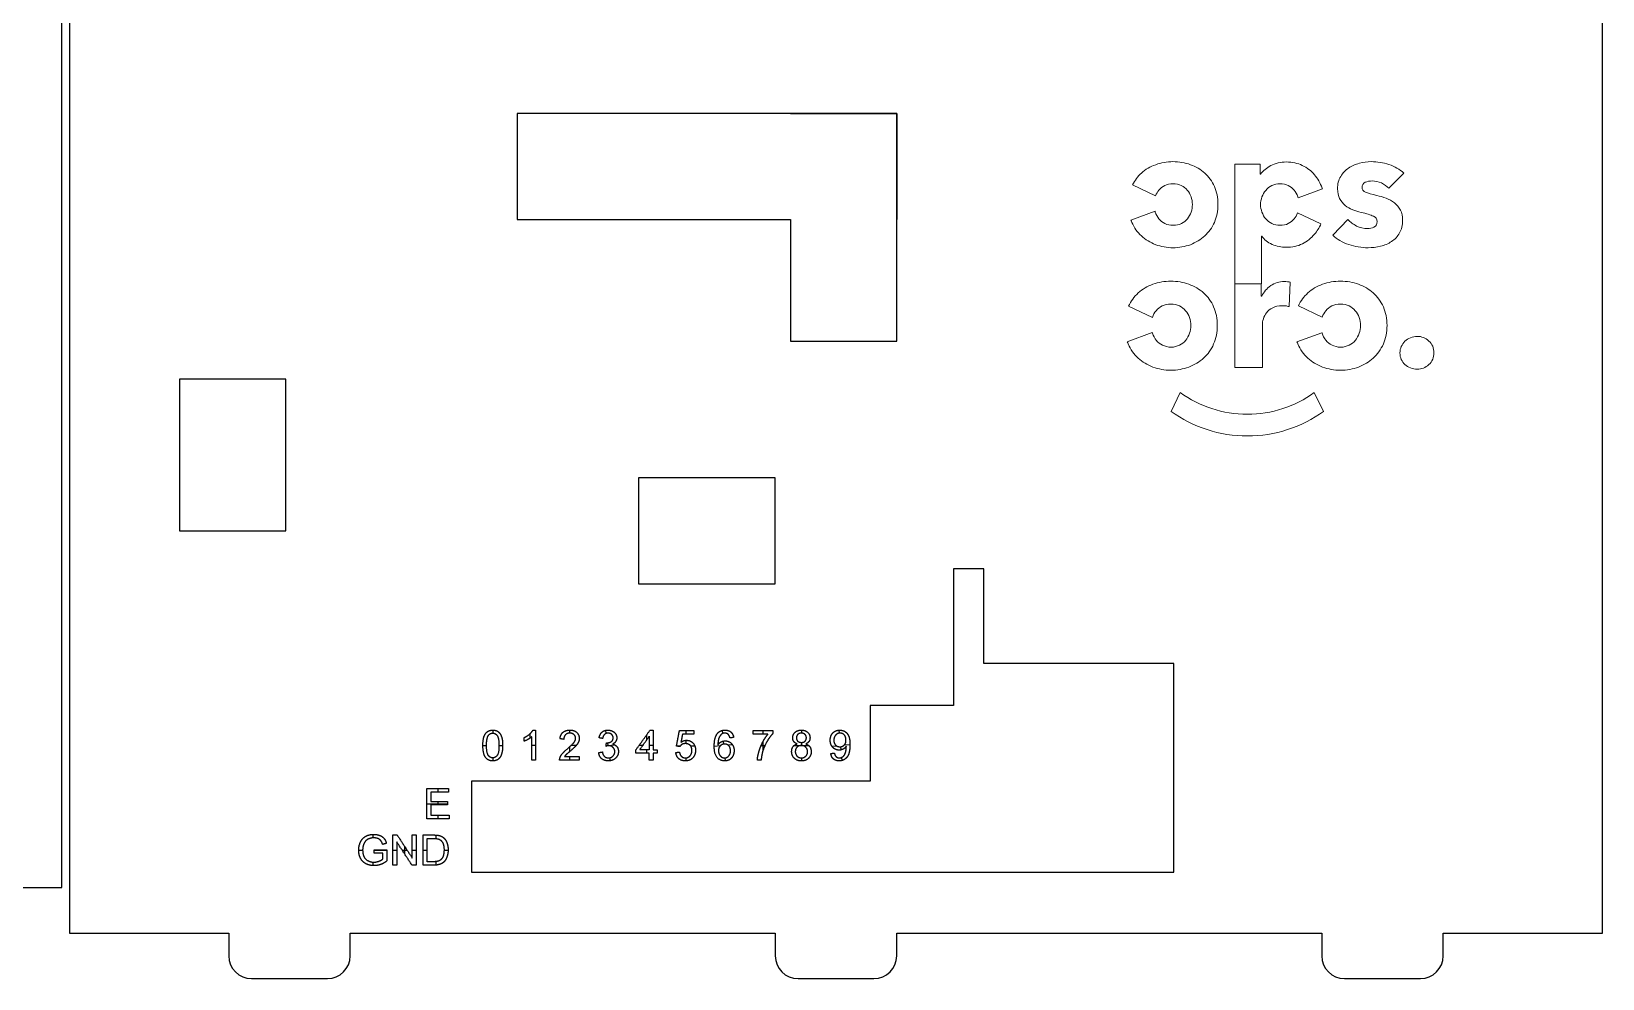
# Model space of a CAD drawing. Header units: millimetres. Extents: x 0 to 371, y 0 to 263.
# Drawn here: x 99 to 202.5, y 0 to 62.4 of the extents above; entities that cross this region are included whole.
import ezdxf

# ---------------------------------------------------------------- set-up
doc = ezdxf.new("R2010")
doc.units = ezdxf.units.MM
doc.header["$MEASUREMENT"] = 0
doc.layers.add('cut', color=1, linetype='Continuous', true_color=0xff0000)
doc.layers.add('etch', color=5, linetype='Continuous', true_color=0x0000ff)

msp = doc.modelspace()

# ---------------------------------------------------------------- linework, layer by layer
at = {"layer": 'cut'}
for p, q in [((101, 6), (101, 67)), ((101.5, 64), (101.5, 3)), ((202.5, 3), (202.5, 64)), ((156, 57), (131, 57)), ((131, 57), (131, 50)), ((149, 57), (156, 57)), ((156, 42), (156, 57)), ((156, 57), (156, 50)), ((131, 50), (149, 50)), ((149, 50), (149, 42)), ((149, 42), (156, 42)), ((108.75, 39.5), (108.75, 29.5)), ((115.75, 39.5), (108.75, 39.5)), ((115.75, 29.5), (115.75, 39.5)), ((139, 33), (139, 26)), ((148, 33), (139, 33)), ((148, 26), (148, 33)), ((108.75, 29.5), (115.75, 29.5)), ((161.75, 27), (159.75, 27)), ((159.75, 27), (159.75, 20)), ((161.75, 20.75), (161.75, 27)), ((139, 26), (148, 26)), ((174.25, 20.75), (161.75, 20.75)), ((174.25, 20), (174.25, 20.75)), ((174.25, 7), (174.25, 20)), ((159.75, 18), (154.25, 18)), ((154.25, 18), (154.25, 13)), ((154.25, 13), (128, 13)), ((128, 13), (128, 7)), ((174.25, 7), (174.25, 13)), ((128, 7), (173, 7)), ((154.25, 7), (174.25, 7)), ((173, 7), (174.25, 7)), ((90.5, 6), (100.5, 6)), ((100.5, 6), (101, 6)), ((101.5, 3), (102, 3)), ((102, 3), (112, 3)), ((112, 3), (112, 1.5)), ((120, 1.5), (120, 3)), ((120, 3), (125.25, 3)), ((125.25, 3), (130.75, 3)), ((130.75, 3), (148, 3)), ((148, 3), (148, 1.5)), ((156, 1.5), (156, 3)), ((156, 3), (173.25, 3)), ((173.25, 3), (178.75, 3)), ((178.75, 3), (184, 3)), ((184, 3), (184, 1.5)), ((192, 1.5), (192, 3)), ((192, 3), (202, 3)), ((202, 3), (202.5, 3)), ((113.5, 0), (118.5, 0)), ((149.5, 0), (154.5, 0)), ((185.5, 0), (190.5, 0))]:
    msp.add_line(p, q, dxfattribs=at)
at = {"layer": 'cut', "lineweight": 0}
for p, q in [((178.27, 45.76), (178.27, 53.65)), ((178.27, 53.65), (179.94, 53.65)), ((179.94, 53.65), (179.94, 53)), ((179.94, 53), (179.97, 53)), ((189.4, 53.07), (188.43, 52.07)), ((173.05, 51.57), (171.54, 52.29)), ((184.04, 52.03), (182.44, 51.44)), ((171.43, 49.96), (173.02, 50.55)), ((182.4, 50.45), (183.95, 49.72)), ((184.73, 48.97), (185.72, 50.01)), ((180.05, 48.91), (180.03, 48.91)), ((180.03, 48.91), (180.03, 45.76)), ((180.03, 45.76), (178.27, 45.76)), ((178.27, 40.25), (178.27, 45.76)), ((178.27, 45.76), (180.02, 45.76)), ((180.02, 45.76), (180.02, 44.96)), ((181.93, 45.88), (181.85, 44.27)), ((180.02, 44.96), (180.05, 44.96)), ((172.85, 43.55), (171.27, 44.29)), ((184.03, 43.58), (182.46, 44.32)), ((171.19, 41.96), (172.83, 42.57)), ((180.09, 43.08), (180.09, 40.25)), ((182.37, 41.94), (184.01, 42.54)), ((180.09, 40.25), (178.27, 40.25)), ((174.07, 37.37), (174.68, 38.61)), ((183.51, 38.61), (184.12, 37.37))]:
    msp.add_line(p, q, dxfattribs=at)
at = {"layer": 'cut'}
msp.add_lwpolyline([(159.75, 20), (159.75, 18)], dxfattribs=at)
for centre, start, end in [((113.5, 1.5), 180, 270), ((118.5, 1.5), 270, 0), ((149.5, 1.5), 180, 270), ((154.5, 1.5), 270, 0), ((185.5, 1.5), 180, 270), ((190.5, 1.5), 270, 0)]:
    msp.add_arc(centre, 1.5, start, end, dxfattribs=at)
at = {"layer": 'cut', "lineweight": 0}
for points in [[(171.54, 52.29), (171.69, 52.59), (171.88, 52.85), (172.12, 53.07)], [(172.12, 53.07), (172.39, 53.31), (172.7, 53.5), (173.06, 53.62)], [(173.06, 53.62), (173.42, 53.75), (173.8, 53.82), (174.2, 53.82)], [(174.2, 53.82), (174.61, 53.82), (174.99, 53.75), (175.35, 53.62)], [(175.35, 53.62), (175.7, 53.5), (176.02, 53.31), (176.29, 53.07)], [(176.29, 53.07), (176.56, 52.83), (176.77, 52.53), (176.93, 52.18)], [(179.97, 53), (180.14, 53.21), (180.36, 53.4), (180.65, 53.56)], [(180.65, 53.56), (180.94, 53.72), (181.28, 53.8), (181.67, 53.8)], [(181.67, 53.8), (182.06, 53.8), (182.41, 53.72), (182.72, 53.57)], [(182.72, 53.57), (183.04, 53.42), (183.3, 53.22), (183.52, 52.96)], [(183.52, 52.96), (183.74, 52.71), (183.9, 52.41), (184.02, 52.07)], [(185.04, 52.03), (185.04, 52.35), (185.11, 52.62), (185.25, 52.85)], [(185.25, 52.85), (185.38, 53.07), (185.56, 53.26), (185.77, 53.4)], [(185.77, 53.4), (185.98, 53.54), (186.22, 53.65), (186.48, 53.71)], [(186.48, 53.71), (186.74, 53.78), (187, 53.82), (187.26, 53.82)], [(187.26, 53.82), (187.66, 53.82), (188.05, 53.75), (188.43, 53.63)], [(188.43, 53.63), (188.81, 53.5), (189.13, 53.32), (189.4, 53.07)], [(173.27, 51.94), (173.18, 51.83), (173.11, 51.71), (173.05, 51.57)], [(173.66, 52.24), (173.5, 52.17), (173.37, 52.06), (173.27, 51.94)], [(174.2, 52.36), (174, 52.36), (173.81, 52.32), (173.66, 52.24)], [(174.75, 52.24), (174.59, 52.32), (174.41, 52.36), (174.2, 52.36)], [(175.14, 51.94), (175.04, 52.06), (174.91, 52.17), (174.75, 52.24)], [(175.39, 51.51), (175.33, 51.67), (175.25, 51.82), (175.14, 51.94)], [(176.93, 52.18), (177.09, 51.83), (177.16, 51.44), (177.16, 51)], [(180.31, 51.93), (180.2, 51.81), (180.12, 51.66), (180.06, 51.5)], [(180.71, 52.24), (180.56, 52.17), (180.42, 52.06), (180.31, 51.93)], [(181.25, 52.36), (181.05, 52.36), (180.87, 52.32), (180.71, 52.24)], [(181.79, 52.24), (181.64, 52.32), (181.46, 52.36), (181.25, 52.36)], [(182.18, 51.94), (182.08, 52.06), (181.95, 52.17), (181.79, 52.24)], [(182.42, 51.51), (182.37, 51.67), (182.29, 51.82), (182.18, 51.94)], [(184.02, 52.07), (184.03, 52.06), (184.03, 52.04), (184.04, 52.03)], [(185.18, 51.39), (185.09, 51.57), (185.04, 51.78), (185.04, 52.03)], [(186.87, 52.46), (186.73, 52.39), (186.66, 52.28), (186.66, 52.13)], [(186.66, 52.13), (186.66, 51.98), (186.73, 51.87), (186.89, 51.81)], [(187.32, 52.55), (187.16, 52.55), (187.01, 52.52), (186.87, 52.46)], [(186.89, 51.81), (187.04, 51.74), (187.29, 51.67), (187.63, 51.59)], [(187.93, 52.42), (187.74, 52.51), (187.53, 52.55), (187.32, 52.55)], [(188.43, 52.07), (188.29, 52.21), (188.12, 52.32), (187.93, 52.42)], [(175.48, 51), (175.48, 51.18), (175.45, 51.34), (175.39, 51.51)], [(175.4, 50.5), (175.45, 50.67), (175.48, 50.83), (175.48, 51)], [(177.16, 51), (177.16, 50.57), (177.09, 50.18), (176.93, 49.82)], [(180.06, 51.5), (180, 51.33), (179.97, 51.16), (179.97, 50.99)], [(179.97, 50.99), (179.97, 50.82), (180, 50.66), (180.06, 50.49)], [(182.44, 51.44), (182.43, 51.46), (182.43, 51.48), (182.42, 51.51)], [(185.54, 50.94), (185.39, 51.06), (185.28, 51.21), (185.18, 51.39)], [(186.04, 50.65), (185.85, 50.72), (185.69, 50.82), (185.54, 50.94)], [(187.63, 51.59), (187.83, 51.55), (188.03, 51.49), (188.24, 51.41)], [(188.24, 51.41), (188.44, 51.33), (188.62, 51.23), (188.79, 51.1)], [(188.79, 51.1), (188.95, 50.97), (189.08, 50.82), (189.18, 50.63)], [(171.49, 49.82), (171.47, 49.87), (171.45, 49.91), (171.43, 49.96)], [(172.12, 48.93), (171.86, 49.17), (171.64, 49.47), (171.49, 49.82)], [(173.02, 50.55), (173.02, 50.53), (173.03, 50.52), (173.03, 50.5)], [(173.03, 50.5), (173.09, 50.34), (173.17, 50.19), (173.27, 50.06)], [(173.27, 50.06), (173.38, 49.93), (173.51, 49.82), (173.67, 49.74)], [(173.67, 49.74), (173.83, 49.66), (174.01, 49.63), (174.21, 49.63)], [(174.21, 49.63), (174.42, 49.63), (174.6, 49.66), (174.76, 49.74)], [(174.76, 49.74), (174.92, 49.82), (175.05, 49.93), (175.15, 50.06)], [(175.15, 50.06), (175.26, 50.19), (175.34, 50.34), (175.4, 50.5)], [(176.93, 49.82), (176.77, 49.47), (176.56, 49.17), (176.29, 48.93)], [(180.06, 50.49), (180.12, 50.33), (180.2, 50.18), (180.31, 50.05)], [(180.31, 50.05), (180.42, 49.92), (180.56, 49.82), (180.71, 49.74)], [(180.71, 49.74), (180.87, 49.66), (181.05, 49.63), (181.25, 49.63)], [(181.25, 49.63), (181.46, 49.63), (181.64, 49.66), (181.79, 49.74)], [(181.79, 49.74), (181.95, 49.82), (182.08, 49.92), (182.18, 50.05)], [(182.18, 50.05), (182.28, 50.17), (182.35, 50.3), (182.4, 50.45)], [(183.95, 49.72), (183.84, 49.47), (183.7, 49.24), (183.53, 49.04)], [(185.72, 50.01), (185.87, 49.84), (186.07, 49.7), (186.29, 49.58)], [(186.59, 50.48), (186.41, 50.52), (186.22, 50.58), (186.04, 50.65)], [(187.4, 50.23), (187.22, 50.31), (186.96, 50.4), (186.59, 50.48)], [(187.65, 49.87), (187.65, 50.04), (187.57, 50.16), (187.4, 50.23)], [(187.44, 49.51), (187.58, 49.58), (187.65, 49.7), (187.65, 49.87)], [(189.33, 49.97), (189.33, 49.63), (189.26, 49.35), (189.13, 49.12)], [(189.18, 50.63), (189.28, 50.45), (189.33, 50.22), (189.33, 49.97)], [(173.06, 48.35), (172.7, 48.49), (172.39, 48.68), (172.12, 48.93)], [(176.29, 48.93), (176.02, 48.68), (175.7, 48.49), (175.35, 48.35)], [(180.73, 48.37), (180.44, 48.5), (180.21, 48.68), (180.05, 48.91)], [(183.53, 49.04), (183.31, 48.78), (183.05, 48.57), (182.73, 48.41)], [(185.78, 48.36), (185.36, 48.5), (185.01, 48.7), (184.73, 48.97)], [(186.29, 49.58), (186.52, 49.47), (186.76, 49.41), (187.02, 49.41)], [(187.02, 49.41), (187.16, 49.41), (187.31, 49.45), (187.44, 49.51)], [(189.13, 49.12), (188.99, 48.89), (188.82, 48.7), (188.6, 48.56)], [(174.2, 48.15), (173.8, 48.15), (173.42, 48.22), (173.06, 48.35)], [(175.35, 48.35), (174.99, 48.22), (174.61, 48.15), (174.2, 48.15)], [(181.66, 48.18), (181.34, 48.18), (181.03, 48.24), (180.73, 48.37)], [(182.73, 48.41), (182.42, 48.25), (182.06, 48.18), (181.66, 48.18)], [(187.05, 48.15), (186.62, 48.15), (186.19, 48.22), (185.78, 48.36)], [(187.87, 48.25), (187.6, 48.18), (187.32, 48.15), (187.05, 48.15)], [(188.6, 48.56), (188.38, 48.41), (188.14, 48.31), (187.87, 48.25)], [(171.91, 45.17), (172.18, 45.42), (172.51, 45.61), (172.88, 45.74)], [(172.88, 45.74), (173.25, 45.88), (173.65, 45.94), (174.06, 45.94)], [(174.06, 45.94), (174.48, 45.94), (174.87, 45.88), (175.24, 45.74)], [(175.24, 45.74), (175.61, 45.61), (175.94, 45.42), (176.22, 45.17)], [(180.05, 44.96), (180.18, 45.24), (180.38, 45.47), (180.64, 45.65)], [(180.64, 45.65), (180.9, 45.83), (181.2, 45.92), (181.54, 45.92)], [(181.54, 45.92), (181.61, 45.92), (181.68, 45.92), (181.75, 45.91)], [(181.75, 45.91), (181.82, 45.9), (181.88, 45.89), (181.93, 45.88)], [(183.08, 45.17), (183.36, 45.42), (183.68, 45.61), (184.06, 45.74)], [(184.06, 45.74), (184.43, 45.88), (184.82, 45.94), (185.23, 45.94)], [(185.23, 45.94), (185.66, 45.94), (186.05, 45.88), (186.42, 45.74)], [(186.42, 45.74), (186.79, 45.61), (187.11, 45.42), (187.39, 45.17)], [(171.27, 44.29), (171.43, 44.64), (171.64, 44.93), (171.91, 45.17)], [(176.22, 45.17), (176.5, 44.92), (176.72, 44.61), (176.88, 44.25)], [(182.46, 44.32), (182.62, 44.65), (182.82, 44.93), (183.08, 45.17)], [(187.39, 45.17), (187.67, 44.92), (187.89, 44.61), (188.06, 44.25)], [(173.09, 44), (172.98, 43.87), (172.9, 43.72), (172.85, 43.55)], [(172.85, 43.55), (172.85, 43.55), (172.85, 43.55), (172.85, 43.55)], [(173.49, 44.32), (173.33, 44.23), (173.2, 44.13), (173.09, 44)], [(174.06, 44.44), (173.84, 44.44), (173.66, 44.4), (173.49, 44.32)], [(174.62, 44.32), (174.46, 44.4), (174.27, 44.44), (174.06, 44.44)], [(175.03, 44), (174.92, 44.13), (174.79, 44.23), (174.62, 44.32)], [(175.29, 43.55), (175.23, 43.72), (175.14, 43.87), (175.03, 44)], [(175.38, 43.03), (175.38, 43.21), (175.35, 43.38), (175.29, 43.55)], [(176.88, 44.25), (177.04, 43.89), (177.12, 43.48), (177.12, 43.03)], [(180.37, 43.87), (180.27, 43.75), (180.2, 43.61), (180.16, 43.47)], [(180.77, 44.19), (180.6, 44.11), (180.47, 44), (180.37, 43.87)], [(181.38, 44.33), (181.14, 44.33), (180.94, 44.28), (180.77, 44.19)], [(181.61, 44.32), (181.53, 44.32), (181.46, 44.33), (181.38, 44.33)], [(181.85, 44.27), (181.77, 44.29), (181.69, 44.31), (181.61, 44.32)], [(184.27, 44), (184.16, 43.88), (184.09, 43.74), (184.03, 43.58)], [(184.67, 44.32), (184.51, 44.23), (184.37, 44.13), (184.27, 44)], [(185.23, 44.44), (185.02, 44.44), (184.83, 44.4), (184.67, 44.32)], [(185.8, 44.32), (185.64, 44.4), (185.45, 44.44), (185.23, 44.44)], [(186.21, 44), (186.1, 44.13), (185.96, 44.23), (185.8, 44.32)], [(186.46, 43.55), (186.4, 43.72), (186.32, 43.87), (186.21, 44)], [(186.55, 43.03), (186.55, 43.21), (186.52, 43.38), (186.46, 43.55)], [(188.06, 44.25), (188.22, 43.89), (188.3, 43.48), (188.3, 43.03)], [(172.83, 42.57), (172.84, 42.55), (172.84, 42.53), (172.85, 42.51)], [(172.85, 42.51), (172.9, 42.34), (172.99, 42.19), (173.1, 42.05)], [(175.04, 42.05), (175.15, 42.19), (175.24, 42.34), (175.29, 42.51)], [(175.29, 42.51), (175.35, 42.68), (175.38, 42.86), (175.38, 43.03)], [(177.12, 43.03), (177.12, 42.58), (177.04, 42.17), (176.88, 41.81)], [(180.16, 43.47), (180.11, 43.32), (180.09, 43.19), (180.09, 43.08)], [(184.01, 42.54), (184.02, 42.53), (184.02, 42.52), (184.02, 42.51)], [(184.02, 42.51), (184.08, 42.34), (184.16, 42.19), (184.27, 42.05)], [(186.22, 42.05), (186.33, 42.19), (186.41, 42.34), (186.47, 42.51)], [(186.47, 42.51), (186.52, 42.68), (186.55, 42.86), (186.55, 43.03)], [(188.3, 43.03), (188.3, 42.58), (188.22, 42.17), (188.06, 41.81)], [(171.25, 41.81), (171.23, 41.86), (171.2, 41.91), (171.19, 41.96)], [(171.91, 40.88), (171.63, 41.13), (171.41, 41.44), (171.25, 41.81)], [(173.1, 42.05), (173.21, 41.92), (173.34, 41.81), (173.51, 41.73)], [(173.51, 41.73), (173.67, 41.65), (173.86, 41.6), (174.07, 41.6)], [(174.07, 41.6), (174.28, 41.6), (174.47, 41.65), (174.63, 41.73)], [(174.63, 41.73), (174.8, 41.81), (174.93, 41.92), (175.04, 42.05)], [(176.88, 41.81), (176.72, 41.44), (176.5, 41.13), (176.22, 40.88)], [(182.42, 41.81), (182.41, 41.85), (182.39, 41.9), (182.37, 41.94)], [(183.08, 40.88), (182.81, 41.13), (182.59, 41.44), (182.42, 41.81)], [(184.27, 42.05), (184.38, 41.92), (184.52, 41.81), (184.68, 41.73)], [(184.68, 41.73), (184.84, 41.65), (185.03, 41.6), (185.25, 41.6)], [(185.25, 41.6), (185.46, 41.6), (185.65, 41.65), (185.81, 41.73)], [(185.81, 41.73), (185.97, 41.81), (186.11, 41.92), (186.22, 42.05)], [(188.06, 41.81), (187.89, 41.44), (187.67, 41.13), (187.39, 40.88)], [(189.15, 41.22), (189.15, 41.37), (189.18, 41.51), (189.24, 41.64)], [(189.24, 41.64), (189.3, 41.77), (189.38, 41.89), (189.48, 41.99)], [(189.48, 41.99), (189.59, 42.09), (189.71, 42.17), (189.84, 42.22)], [(189.84, 42.22), (189.98, 42.28), (190.13, 42.31), (190.28, 42.31)], [(190.28, 42.31), (190.58, 42.31), (190.84, 42.21), (191.06, 42)], [(191.06, 42), (191.28, 41.8), (191.39, 41.54), (191.39, 41.23)], [(172.88, 40.29), (172.51, 40.43), (172.18, 40.63), (171.91, 40.88)], [(176.22, 40.88), (175.94, 40.63), (175.61, 40.43), (175.24, 40.29)], [(184.06, 40.29), (183.68, 40.43), (183.36, 40.63), (183.08, 40.88)], [(187.39, 40.88), (187.11, 40.63), (186.79, 40.43), (186.42, 40.29)], [(189.24, 40.79), (189.18, 40.92), (189.15, 41.06), (189.15, 41.22)], [(189.48, 40.45), (189.38, 40.55), (189.3, 40.66), (189.24, 40.79)], [(189.84, 40.23), (189.71, 40.28), (189.59, 40.36), (189.48, 40.45)], [(191.06, 40.45), (190.84, 40.25), (190.58, 40.14), (190.28, 40.14)], [(191.39, 41.23), (191.39, 40.92), (191.28, 40.66), (191.06, 40.45)], [(174.06, 40.08), (173.65, 40.08), (173.25, 40.15), (172.88, 40.29)], [(175.24, 40.29), (174.87, 40.15), (174.48, 40.08), (174.06, 40.08)], [(185.23, 40.08), (184.82, 40.08), (184.43, 40.15), (184.06, 40.29)], [(186.42, 40.29), (186.05, 40.15), (185.66, 40.08), (185.23, 40.08)], [(190.28, 40.14), (190.13, 40.14), (189.98, 40.17), (189.84, 40.23)], [(174.68, 38.61), (175.32, 38.15), (176.02, 37.79), (176.77, 37.55)], [(181.43, 37.55), (182.18, 37.79), (182.87, 38.15), (183.51, 38.61)], [(176.45, 36.17), (175.59, 36.45), (174.8, 36.85), (174.07, 37.37)], [(176.77, 37.55), (177.52, 37.3), (178.29, 37.18), (179.1, 37.18)], [(179.1, 37.18), (179.9, 37.18), (180.68, 37.3), (181.43, 37.55)], [(184.12, 37.37), (183.4, 36.85), (182.61, 36.45), (181.75, 36.17)], [(179.1, 35.75), (178.19, 35.75), (177.31, 35.89), (176.45, 36.17)], [(181.75, 36.17), (180.89, 35.89), (180.01, 35.75), (179.1, 35.75)]]:
    msp.add_open_spline(points, degree=3, dxfattribs=at)
at = {"layer": 'etch'}
for p, q in [((129.39, 16.37), (129.39, 16.17)), ((131.83, 16.11), (131.83, 15.83)), ((134.44, 16.37), (134.44, 16.17)), ((136.82, 16.36), (136.85, 16.14)), ((136.94, 15.53), (136.97, 15.34)), ((139.52, 16.04), (139.52, 15.7)), ((142.1, 16.34), (142.1, 16.1)), ((142.1, 15.7), (142.1, 15.48)), ((144.54, 16.14), (144.52, 16.35)), ((144.61, 15.44), (144.59, 15.65)), ((147.19, 16.34), (147.19, 16.1)), ((147.19, 15.62), (147.19, 15.02)), ((149.72, 16.37), (149.72, 16.17)), ((149.72, 15.56), (149.72, 15.35)), ((152.18, 16.37), (152.2, 16.16)), ((128.74, 15.36), (128.98, 15.36)), ((129.39, 14.54), (129.39, 14.34)), ((129.8, 15.36), (130.04, 15.36)), ((131.96, 15.38), (132.2, 15.38)), ((134.44, 15.25), (134.44, 14.94)), ((134.44, 14.62), (134.44, 14.38)), ((134.57, 15.38), (134.9, 15.38)), ((136.85, 15.33), (137.4, 15.41)), ((137.09, 14.55), (137.12, 14.35)), ((139.04, 15.37), (139.28, 15.37)), ((139.52, 15.07), (139.52, 14.84)), ((139.7, 15.37), (139.95, 15.37)), ((141.49, 15.34), (141.76, 15.34)), ((142.1, 14.54), (142.1, 14.34)), ((142.42, 15.34), (142.7, 15.34)), ((144.38, 15.33), (143.98, 15.29)), ((144.72, 14.34), (144.7, 14.54)), ((145.18, 15.41), (144.88, 15.38)), ((147.06, 15.36), (147.33, 15.36)), ((149.24, 15.36), (150.19, 15.36)), ((149.72, 14.54), (149.72, 14.34)), ((151.73, 15.31), (152.03, 15.34)), ((152.29, 15.27), (152.31, 15.06)), ((152.36, 14.57), (152.38, 14.36)), ((152.55, 15.39), (152.92, 15.43)), ((125.78, 12.52), (125.78, 12.29)), ((125.05, 11.52), (126.4, 11.52)), ((125.78, 11.67), (125.78, 11.45)), ((125.78, 10.76), (125.78, 10.53)), ((121.48, 9.5), (121.48, 9.27)), ((125.63, 9.46), (125.63, 9.23)), ((120.56, 8.47), (120.82, 8.47)), ((121.57, 8.47), (122.41, 8.47)), ((122.81, 8.47), (123.07, 8.47)), ((123.42, 8.47), (123.74, 8.47)), ((123.58, 8.71), (123.58, 8.22)), ((124.09, 8.47), (124.35, 8.47)), ((124.81, 8.47), (125.07, 8.47)), ((126.18, 8.47), (126.45, 8.47)), ((121.48, 7.67), (121.48, 7.44)), ((125.63, 7.71), (125.63, 7.48))]:
    msp.add_line(p, q, dxfattribs=at)
for points, knots in [([(128.74, 15.36), (128.74, 15.71), (128.81, 15.93), (128.89, 16.15), (129.03, 16.26), (129.17, 16.37), (129.39, 16.37), (129.55, 16.37), (129.68, 16.31), (129.8, 16.25), (129.88, 16.12), (129.95, 16), (130, 15.83), (130.04, 15.65), (130.04, 15.36), (130.04, 15.01), (129.97, 14.79), (129.9, 14.57), (129.75, 14.45), (129.61, 14.34), (129.39, 14.34), (129.1, 14.34), (128.94, 14.54)], [0, 0, 0, 1, 1, 2, 2, 3, 3, 4, 4, 5, 5, 6, 6, 7, 7, 8, 8, 9, 9, 10, 10, 11, 11, 11]), ([(129.11, 16.03), (129.21, 16.17), (129.39, 16.17), (129.57, 16.17), (129.68, 16.01), (129.8, 15.85), (129.8, 15.36), (129.8, 14.86), (129.68, 14.7), (129.56, 14.54), (129.39, 14.54), (129.22, 14.54), (129.1, 14.7), (128.98, 14.86), (128.98, 15.36)], [-7, -7, -7, -6, -6, -5, -5, -4, -4, -3, -3, -2, -2, -1, -1, 0, 0, 0]), ([(131.46, 15.88), (131.67, 15.97), (131.82, 16.11), (131.98, 16.25), (132.04, 16.37)], [5, 5, 5, 6, 6, 7, 7, 7]), ([(131.96, 15.93), (131.87, 15.85), (131.72, 15.76), (131.58, 15.68), (131.46, 15.64)], [2, 2, 2, 3, 3, 4, 4, 4]), ([(133.79, 14.38), (133.79, 14.46), (133.82, 14.55), (133.86, 14.68), (133.97, 14.81), (134.08, 14.94), (134.28, 15.12), (134.6, 15.39), (134.73, 15.54), (134.85, 15.69), (134.85, 15.83), (134.85, 15.97), (134.74, 16.07), (134.64, 16.17), (134.47, 16.17), (134.28, 16.17), (134.18, 16.06), (134.07, 15.95), (134.07, 15.76)], [2, 2, 2, 3, 3, 4, 4, 5, 5, 6, 6, 7, 7, 8, 8, 9, 9, 10, 10, 11, 11, 11]), ([(133.82, 15.8), (133.85, 16.08), (134.02, 16.23), (134.19, 16.37), (134.47, 16.37), (134.76, 16.37), (134.92, 16.22), (135.09, 16.06), (135.09, 15.82), (135.09, 15.7), (135.04, 15.59), (134.99, 15.47), (134.88, 15.35), (134.77, 15.22), (134.51, 15), (134.29, 14.81), (134.22, 14.75), (134.16, 14.68), (134.11, 14.62)], [12, 12, 12, 13, 13, 14, 14, 15, 15, 16, 16, 17, 17, 18, 18, 19, 19, 20, 20, 21, 21, 21]), ([(136.39, 15.86), (136.44, 16.1), (136.59, 16.24), (136.75, 16.37), (136.98, 16.37), (137.14, 16.37), (137.28, 16.3), (137.42, 16.23), (137.49, 16.11), (137.56, 15.99), (137.56, 15.86), (137.56, 15.73), (137.49, 15.62), (137.42, 15.51), (137.29, 15.45)], [17, 17, 17, 18, 18, 19, 19, 20, 20, 21, 21, 22, 22, 23, 23, 24, 24, 24]), ([(136.88, 15.53), (136.9, 15.53), (136.92, 15.53), (137.07, 15.53), (137.2, 15.61), (137.32, 15.69), (137.32, 15.86), (137.32, 15.99), (137.23, 16.08), (137.14, 16.17), (136.99, 16.17), (136.85, 16.17), (136.75, 16.08), (136.66, 16), (136.63, 15.82)], [9, 9, 9, 10, 10, 11, 11, 12, 12, 13, 13, 14, 14, 15, 15, 16, 16, 16]), ([(141.79, 15.57), (141.96, 15.7), (142.15, 15.7), (142.4, 15.7), (142.58, 15.52), (142.75, 15.34), (142.75, 15.05), (142.75, 14.78), (142.6, 14.58), (142.41, 14.34), (142.08, 14.34), (141.81, 14.34), (141.64, 14.49), (141.48, 14.64), (141.45, 14.89)], [15, 15, 15, 16, 16, 17, 17, 18, 18, 19, 19, 20, 20, 21, 21, 22, 22, 22]), ([(144.22, 15.4), (144.31, 15.53), (144.44, 15.6), (144.57, 15.66), (144.71, 15.66), (144.95, 15.66), (145.12, 15.48), (145.29, 15.3), (145.29, 15.02), (145.29, 14.83), (145.21, 14.67), (145.13, 14.51), (144.99, 14.42), (144.85, 14.34), (144.67, 14.34), (144.37, 14.34), (144.17, 14.56), (143.98, 14.79), (143.98, 15.31), (143.98, 15.88), (144.19, 16.15), (144.38, 16.37), (144.69, 16.37), (144.93, 16.37), (145.08, 16.24), (145.23, 16.11), (145.26, 15.88)], [6, 6, 6, 7, 7, 8, 8, 9, 9, 10, 10, 11, 11, 12, 12, 13, 13, 14, 14, 15, 15, 16, 16, 17, 17, 18, 18, 19, 19, 19]), ([(144.47, 16.11), (144.36, 16.02), (144.29, 15.86), (144.23, 15.7), (144.22, 15.4)], [4, 4, 4, 5, 5, 6, 6, 6]), ([(145.02, 15.86), (144.98, 16), (144.92, 16.07), (144.83, 16.17), (144.68, 16.17), (144.56, 16.17), (144.47, 16.11)], [1, 1, 1, 2, 2, 3, 3, 4, 4, 4]), ([(146.82, 14.38), (146.83, 14.61), (146.92, 14.94), (147.01, 15.27), (147.17, 15.58), (147.34, 15.89), (147.52, 16.1)], [7, 7, 7, 8, 8, 9, 9, 10, 10, 10]), ([(147.84, 16.14), (147.64, 15.94), (147.45, 15.61), (147.26, 15.27), (147.16, 14.92), (147.09, 14.67), (147.07, 14.38)], [3, 3, 3, 4, 4, 5, 5, 6, 6, 6]), ([(149.44, 15.46), (149.29, 15.52), (149.22, 15.62), (149.15, 15.72), (149.15, 15.86), (149.15, 16.08), (149.31, 16.23), (149.46, 16.37), (149.72, 16.37), (149.98, 16.37), (150.14, 16.22), (150.29, 16.07), (150.29, 15.86), (150.29, 15.72), (150.22, 15.62), (150.15, 15.52), (150.01, 15.46)], [0, 0, 0, 1, 1, 2, 2, 3, 3, 4, 4, 5, 5, 6, 6, 7, 7, 8, 8, 8]), ([(149.39, 15.87), (149.39, 15.99), (149.48, 16.08), (149.57, 16.17), (149.72, 16.17), (149.87, 16.17), (149.96, 16.08), (150.05, 15.99), (150.05, 15.86), (150.05, 15.73), (149.96, 15.64), (149.88, 15.56), (149.73, 15.56), (149.57, 15.56), (149.48, 15.64), (149.39, 15.73), (149.39, 15.87)], [-8, -8, -8, -7, -7, -6, -6, -5, -5, -4, -4, -3, -3, -2, -2, -1, -1, 0, 0, 0]), ([(152.68, 15.31), (152.61, 15.19), (152.48, 15.12), (152.35, 15.05), (152.21, 15.05), (151.96, 15.05), (151.79, 15.23), (151.62, 15.41), (151.62, 15.7), (151.62, 16.01), (151.8, 16.19), (151.98, 16.37), (152.24, 16.37), (152.44, 16.37), (152.6, 16.27), (152.76, 16.17), (152.84, 15.97), (152.92, 15.78), (152.92, 15.41), (152.92, 15.03), (152.84, 14.8), (152.76, 14.58), (152.59, 14.46), (152.43, 14.34), (152.21, 14.34), (151.98, 14.34), (151.83, 14.47), (151.69, 14.6), (151.66, 14.83)], [8, 8, 8, 9, 9, 10, 10, 11, 11, 12, 12, 13, 13, 14, 14, 15, 15, 16, 16, 17, 17, 18, 18, 19, 19, 20, 20, 21, 21, 22, 22, 22]), ([(152.66, 15.71), (152.66, 15.5), (152.55, 15.39), (152.43, 15.27), (152.26, 15.27), (152.09, 15.27), (151.97, 15.39), (151.86, 15.5), (151.86, 15.69), (151.86, 15.9), (151.98, 16.04), (152.1, 16.17), (152.27, 16.17), (152.44, 16.17), (152.55, 16.05), (152.66, 15.92), (152.66, 15.71)], [-8, -8, -8, -7, -7, -6, -6, -5, -5, -4, -4, -3, -3, -2, -2, -1, -1, 0, 0, 0]), ([(137.29, 15.45), (137.46, 15.41), (137.57, 15.28), (137.67, 15.15), (137.67, 14.96), (137.67, 14.7), (137.48, 14.52), (137.29, 14.34), (137, 14.34), (136.74, 14.34), (136.56, 14.49), (136.39, 14.65), (136.37, 14.89)], [24, 24, 24, 25, 25, 26, 26, 27, 27, 28, 28, 29, 29, 30, 30, 30]), ([(136.61, 14.93), (136.65, 14.72), (136.75, 14.63), (136.85, 14.54), (137.01, 14.54), (137.19, 14.54), (137.31, 14.66), (137.43, 14.78), (137.43, 14.96), (137.43, 15.12), (137.31, 15.23), (137.2, 15.34), (137.03, 15.34), (136.96, 15.34), (136.85, 15.31)], [1, 1, 1, 2, 2, 3, 3, 4, 4, 5, 5, 6, 6, 7, 7, 8, 8, 8]), ([(141.69, 14.92), (141.72, 14.73), (141.82, 14.64), (141.93, 14.54), (142.08, 14.54), (142.27, 14.54), (142.39, 14.68), (142.51, 14.81), (142.51, 15.03), (142.51, 15.24), (142.4, 15.36), (142.28, 15.48), (142.08, 15.48), (141.96, 15.48), (141.86, 15.43), (141.77, 15.37), (141.72, 15.28)], [1, 1, 1, 2, 2, 3, 3, 4, 4, 5, 5, 6, 6, 7, 7, 8, 8, 9, 9, 9]), ([(144.26, 15.02), (144.26, 15.21), (144.38, 15.33), (144.49, 15.45), (144.66, 15.45), (144.84, 15.45), (144.95, 15.33), (145.05, 15.21), (145.05, 15.01), (145.05, 14.79), (144.94, 14.67), (144.83, 14.54), (144.67, 14.54), (144.56, 14.54), (144.46, 14.6), (144.37, 14.66), (144.31, 14.78), (144.26, 14.89), (144.26, 15.02)], [-9, -9, -9, -8, -8, -7, -7, -6, -6, -5, -5, -4, -4, -3, -3, -2, -2, -1, -1, 0, 0, 0]), ([(150.01, 15.46), (150.18, 15.4), (150.28, 15.27), (150.37, 15.13), (150.37, 14.95), (150.37, 14.69), (150.19, 14.51), (150.01, 14.34), (149.72, 14.34), (149.43, 14.34), (149.26, 14.51), (149.08, 14.69), (149.08, 14.95), (149.08, 15.15), (149.17, 15.28), (149.27, 15.41), (149.44, 15.46)], [8, 8, 8, 9, 9, 10, 10, 11, 11, 12, 12, 13, 13, 14, 14, 15, 15, 16, 16, 16]), ([(149.32, 14.95), (149.32, 15.12), (149.43, 15.24), (149.54, 15.35), (149.72, 15.35), (149.9, 15.35), (150.01, 15.24), (150.13, 15.12), (150.13, 14.94), (150.13, 14.77), (150.02, 14.66), (149.9, 14.54), (149.72, 14.54), (149.61, 14.54), (149.51, 14.6), (149.41, 14.65), (149.37, 14.75), (149.32, 14.85), (149.32, 14.95)], [-9, -9, -9, -8, -8, -7, -7, -6, -6, -5, -5, -4, -4, -3, -3, -2, -2, -1, -1, 0, 0, 0]), ([(151.9, 14.86), (151.93, 14.69), (152.01, 14.62), (152.09, 14.54), (152.22, 14.54), (152.33, 14.54), (152.42, 14.6), (152.51, 14.65), (152.56, 14.73), (152.61, 14.82), (152.65, 14.96), (152.68, 15.11), (152.68, 15.26), (152.68, 15.28), (152.68, 15.31)], [1, 1, 1, 2, 2, 3, 3, 4, 4, 5, 5, 6, 6, 7, 7, 8, 8, 8]), ([(122.41, 7.75), (122.22, 7.59), (122.01, 7.52), (121.8, 7.44), (121.58, 7.44), (121.29, 7.44), (121.04, 7.56), (120.8, 7.69), (120.68, 7.93), (120.56, 8.17), (120.56, 8.46), (120.56, 8.75), (120.68, 9), (120.8, 9.25), (121.03, 9.38), (121.26, 9.5), (121.56, 9.5), (121.78, 9.5), (121.95, 9.43), (122.13, 9.36), (122.23, 9.23), (122.33, 9.11), (122.38, 8.91)], [3, 3, 3, 4, 4, 5, 5, 6, 6, 7, 7, 8, 8, 9, 9, 10, 10, 11, 11, 12, 12, 13, 13, 14, 14, 14]), ([(124.81, 9.46), (125.15, 9.46), (125.49, 9.46), (125.72, 9.46), (125.84, 9.43), (126.01, 9.4), (126.14, 9.29), (126.29, 9.16), (126.37, 8.95), (126.45, 8.75), (126.45, 8.48), (126.45, 8.25), (126.39, 8.08), (126.34, 7.9), (126.26, 7.79), (126.18, 7.67), (126.08, 7.61), (125.98, 7.54), (125.84, 7.51), (125.7, 7.47), (125.52, 7.47), (125.17, 7.47), (124.81, 7.47)], [1, 1, 1, 2, 2, 3, 3, 4, 4, 5, 5, 6, 6, 7, 7, 8, 8, 9, 9, 10, 10, 11, 11, 12, 12, 12]), ([(122.14, 8.84), (122.09, 8.99), (122.02, 9.08), (121.96, 9.17), (121.83, 9.22), (121.71, 9.27), (121.56, 9.27), (121.37, 9.27), (121.24, 9.21), (121.11, 9.16), (121.02, 9.07), (120.94, 8.98), (120.9, 8.87), (120.82, 8.69), (120.82, 8.47), (120.82, 8.2), (120.91, 8.02), (121.01, 7.84), (121.18, 7.76), (121.36, 7.67), (121.56, 7.67), (121.73, 7.67), (121.9, 7.74), (122.06, 7.8), (122.15, 7.88)], [15, 15, 15, 16, 16, 17, 17, 18, 18, 19, 19, 20, 20, 21, 21, 22, 22, 23, 23, 24, 24, 25, 25, 26, 26, 27, 27, 27]), ([(125.07, 9.23), (125.28, 9.23), (125.49, 9.23), (125.73, 9.23), (125.83, 9.19), (125.98, 9.14), (126.08, 8.97), (126.18, 8.8), (126.18, 8.48), (126.18, 8.26), (126.13, 8.1), (126.08, 7.94), (125.98, 7.84), (125.92, 7.78), (125.81, 7.74), (125.69, 7.7), (125.5, 7.7), (125.29, 7.7), (125.07, 7.7)], [-9, -9, -9, -8, -8, -7, -7, -6, -6, -5, -5, -4, -4, -3, -3, -2, -2, -1, -1, 0, 0, 0])]:
    msp.add_open_spline(points, degree=2, knots=knots, dxfattribs=at)
for points in [[(128.98, 15.36), (128.98, 15.85), (129.11, 16.03)], [(131.46, 15.64), (131.46, 15.76), (131.46, 15.88)], [(131.96, 14.38), (131.96, 15.15), (131.96, 15.93)], [(132.04, 16.37), (132.12, 16.37), (132.2, 16.37)], [(132.2, 16.37), (132.2, 15.38), (132.2, 14.38)], [(134.07, 15.76), (133.95, 15.78), (133.82, 15.8)], [(136.63, 15.82), (136.51, 15.84), (136.39, 15.86)], [(136.85, 15.31), (136.87, 15.42), (136.88, 15.53)], [(138.82, 15.07), (139.29, 15.72), (139.75, 16.36)], [(139.07, 15.07), (139.39, 15.52), (139.7, 15.96)], [(139.7, 15.96), (139.7, 15.52), (139.7, 15.07)], [(139.75, 16.36), (139.85, 16.36), (139.95, 16.36)], [(139.95, 16.36), (139.95, 15.72), (139.95, 15.07)], [(141.49, 15.31), (141.59, 15.83), (141.69, 16.34)], [(141.69, 16.34), (142.17, 16.34), (142.64, 16.34)], [(141.89, 16.1), (141.84, 15.84), (141.79, 15.57)], [(142.64, 16.1), (142.27, 16.1), (141.89, 16.1)], [(142.64, 16.34), (142.64, 16.22), (142.64, 16.1)], [(145.26, 15.88), (145.14, 15.87), (145.02, 15.86)], [(146.55, 16.1), (146.55, 16.22), (146.55, 16.34)], [(146.55, 16.34), (147.19, 16.34), (147.84, 16.34)], [(147.52, 16.1), (147.04, 16.1), (146.55, 16.1)], [(147.84, 16.34), (147.84, 16.24), (147.84, 16.14)], [(128.94, 14.54), (128.74, 14.79), (128.74, 15.36)], [(134.11, 14.62), (134.6, 14.62), (135.09, 14.62)], [(135.09, 14.62), (135.09, 14.5), (135.09, 14.38)], [(136.37, 14.89), (136.49, 14.91), (136.61, 14.93)], [(138.82, 14.84), (138.82, 14.96), (138.82, 15.07)], [(139.7, 14.84), (139.26, 14.84), (138.82, 14.84)], [(139.7, 15.07), (139.39, 15.07), (139.07, 15.07)], [(139.7, 14.38), (139.7, 14.61), (139.7, 14.84)], [(139.95, 15.07), (140.08, 15.07), (140.21, 15.07)], [(139.95, 14.84), (139.95, 14.61), (139.95, 14.38)], [(140.21, 14.84), (140.08, 14.84), (139.95, 14.84)], [(140.21, 15.07), (140.21, 14.96), (140.21, 14.84)], [(141.45, 14.89), (141.57, 14.91), (141.69, 14.92)], [(141.72, 15.28), (141.6, 15.3), (141.49, 15.31)], [(151.66, 14.83), (151.78, 14.84), (151.9, 14.86)], [(132.2, 14.38), (132.08, 14.38), (131.96, 14.38)], [(135.09, 14.38), (134.44, 14.38), (133.79, 14.38)], [(139.95, 14.38), (139.82, 14.38), (139.7, 14.38)], [(147.07, 14.38), (146.95, 14.38), (146.82, 14.38)], [(125.05, 10.53), (125.05, 11.52), (125.05, 12.52)], [(125.05, 12.52), (125.76, 12.52), (126.47, 12.52)], [(126.47, 12.52), (126.47, 12.4), (126.47, 12.29)], [(125.31, 12.29), (125.31, 11.98), (125.31, 11.67)], [(126.47, 12.29), (125.89, 12.29), (125.31, 12.29)], [(125.31, 11.67), (125.86, 11.67), (126.4, 11.67)], [(125.31, 11.45), (125.31, 11.1), (125.31, 10.76)], [(126.4, 11.45), (125.86, 11.45), (125.31, 11.45)], [(126.4, 11.67), (126.4, 11.56), (126.4, 11.45)], [(126.52, 10.53), (125.78, 10.53), (125.05, 10.53)], [(125.31, 10.76), (125.92, 10.76), (126.52, 10.76)], [(126.52, 10.76), (126.52, 10.64), (126.52, 10.53)], [(122.81, 7.47), (122.81, 8.47), (122.81, 9.46)], [(122.81, 9.46), (122.95, 9.46), (123.09, 9.46)], [(123.09, 9.46), (123.59, 8.7), (124.09, 7.94)], [(124.09, 9.46), (124.22, 9.46), (124.35, 9.46)], [(124.09, 7.94), (124.09, 8.7), (124.09, 9.46)], [(124.35, 9.46), (124.35, 8.47), (124.35, 7.47)], [(124.81, 7.47), (124.81, 8.47), (124.81, 9.46)], [(121.57, 8.26), (121.57, 8.37), (121.57, 8.49)], [(121.57, 8.49), (121.99, 8.49), (122.41, 8.49)], [(122.38, 8.91), (122.26, 8.87), (122.14, 8.84)], [(122.41, 8.49), (122.41, 8.12), (122.41, 7.75)], [(123.07, 9), (123.07, 8.24), (123.07, 7.47)], [(124.07, 7.47), (123.57, 8.24), (123.07, 9)], [(125.07, 7.7), (125.07, 8.47), (125.07, 9.23)], [(122.15, 8.26), (121.86, 8.26), (121.57, 8.26)], [(122.15, 7.88), (122.15, 8.07), (122.15, 8.26)], [(123.07, 7.47), (122.94, 7.47), (122.81, 7.47)], [(124.35, 7.47), (124.21, 7.47), (124.07, 7.47)]]:
    msp.add_open_spline(points, degree=2, dxfattribs=at)

doc.saveas('drawing.dxf')
